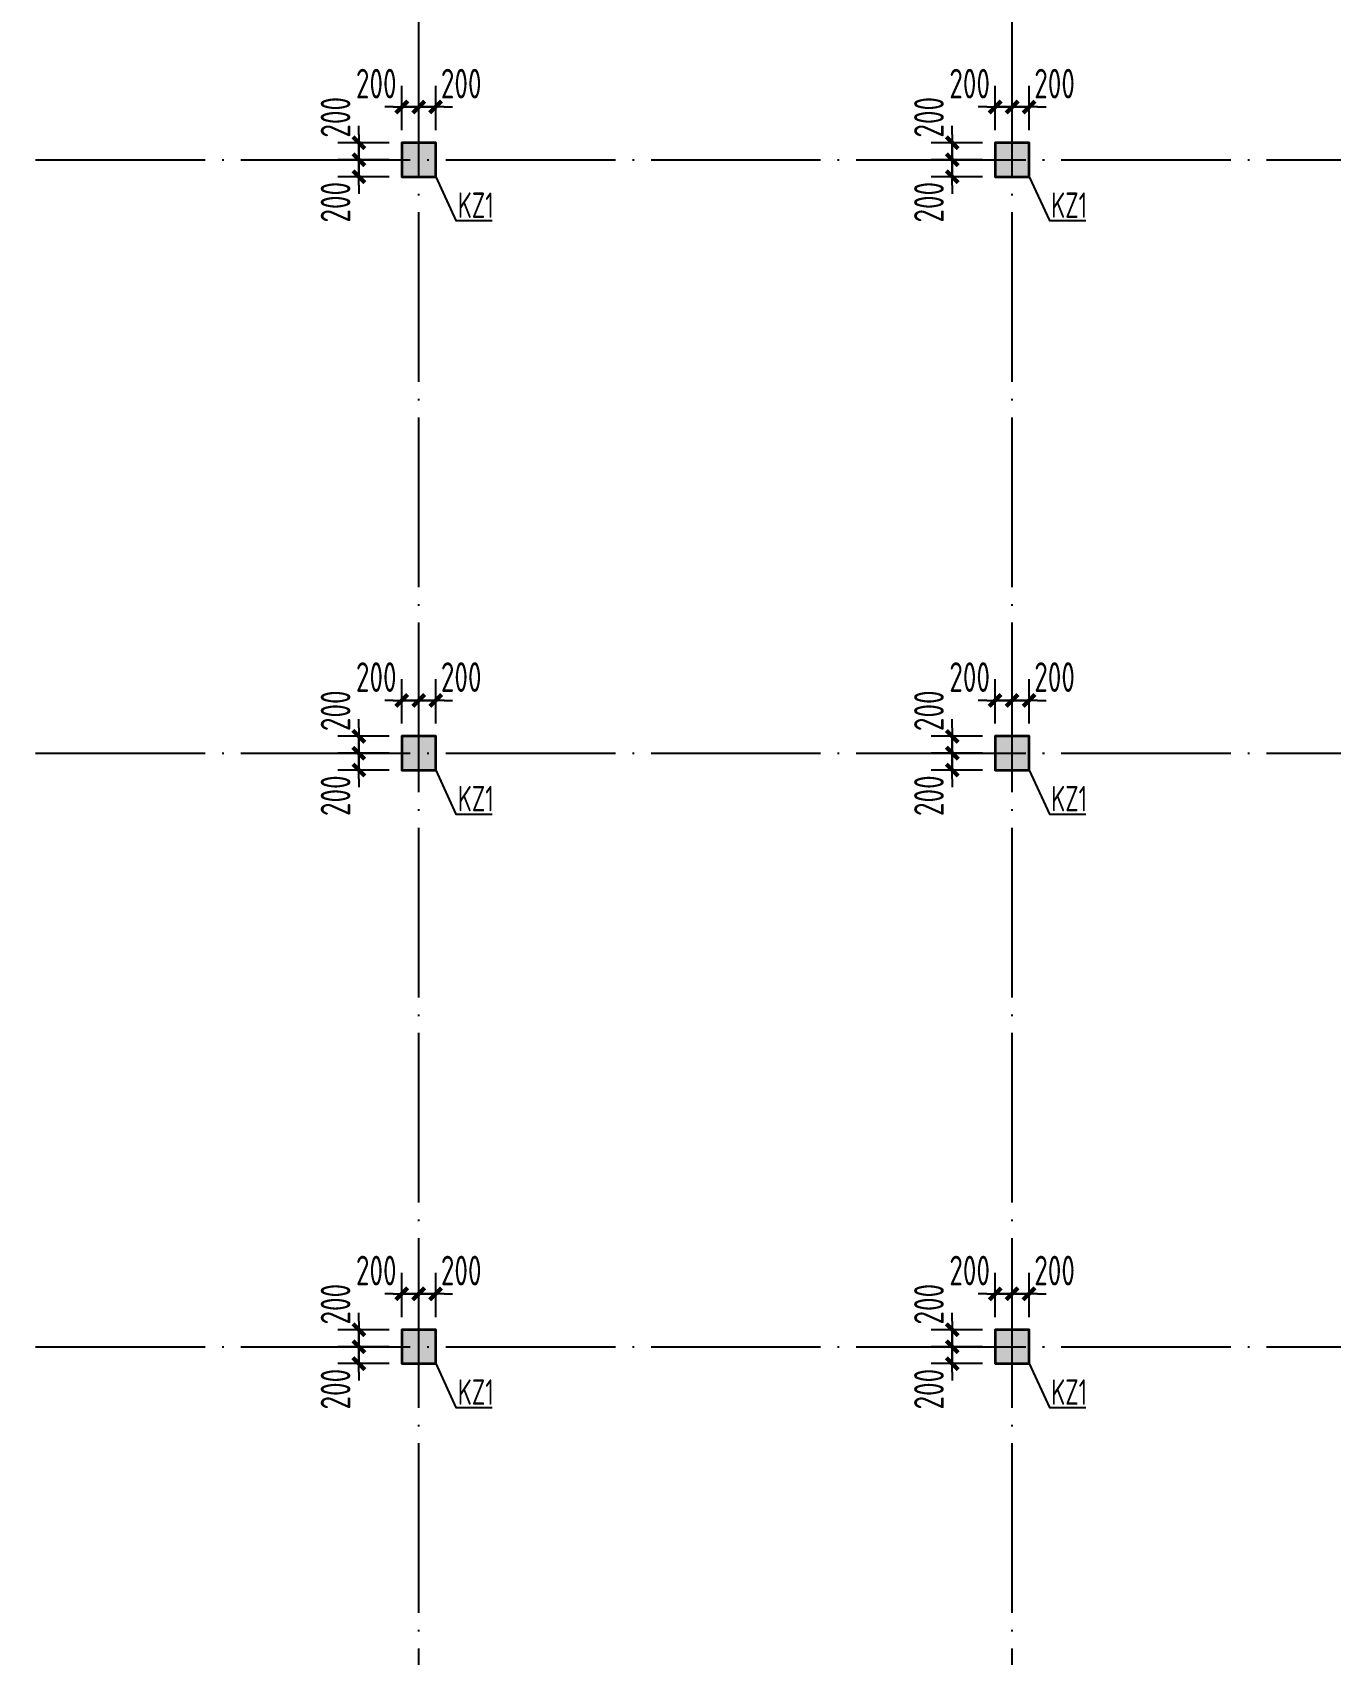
# Model space of a CAD drawing. Extents: x 8243024 to 8945023, y 669070 to 951310.
# Drawn here: x 8518005 to 8533319, y 768895 to 788028 of the extents above; entities that cross this region are included whole.
import ezdxf

# ---------------------------------------------------------------- set-up
doc = ezdxf.new("R2010")
doc.units = 0
doc.header["$LTSCALE"] = 1000
doc.linetypes.add('DOTE', pattern=[2.42, 2, -0.2, 0.02, -0.2])
doc.layers.get('0').update_dxf_attribs({"linetype": 'CONTINUOUS'})
doc.layers.get('Defpoints').update_dxf_attribs({"linetype": 'CONTINUOUS'})
for name, color, linetype in [('DIM', 3, 'CONTINUOUS'), ('DOTE', 1, 'DOTE'), ('PUB_TEXT', 7, 'CONTINUOUS'), ('柱涂实', 54, 'CONTINUOUS')]:
    doc.layers.add(name, color=color, linetype=linetype)
doc.layers.add('柱', color=2, linetype='CONTINUOUS', lineweight=35)
doc.styles.add('HZTXT', font='tssdeng.shx', dxfattribs={"width": 0.75, "bigfont": 'HZTXT.shx'})
doc.styles.add('TSSD_Dimension', font='Tssdeng.shx', dxfattribs={"width": 0.7, "bigfont": 'tssdchn.shx'})
doc.dimstyles.new('TSSD_100_100$0', dxfattribs={"dimtxt": 350, "dimasz": 100, "dimexe": 250, "dimexo": 150, "dimgap": 100, "dimtad": 1, "dimdec": 0, "dimzin": 0, "dimdsep": 46, "dimtxsty": 'TSSD_Dimension', "dimblk": '_TSDBK', "dimblk1": '_TSDBK', "dimblk2": '_TSDBK', "dimsah": 1, "dimcen": 0, "dimclrt": 7, "dimadec": 0, "dimazin": 0, "dimtfac": 1, "dimtdec": 0, "dimtix": 1, "dimtmove": 2, "dimatfit": 3, "dimldrblk": '_TSDBK', "dimfxl": 0, "dimtolj": 1, "dimtzin": 0, "dimarcsym": 0})

# ---------------------------------------------------------------- blocks, each defined once
blk = doc.blocks.new('_TSDBK')
blk.add_line((-1, 0), (1.5, 0))
at = {"const_width": 0.5}
blk.add_lwpolyline([(-0.7, -0.7), (0.7, 0.7)], dxfattribs=at)
blk = doc.blocks.new('*D2474')
at = {"layer": 'Defpoints', "color": 0}
for p in [(8522362, 779726), (8521856, 779526), (8522362, 779526)]:
    blk.add_point(p, dxfattribs=at)
at = {"layer": 'DIM', "color": 0, "lineweight": -2}
for p, q in [((8521856, 779826), (8521856, 779926)), ((8522212, 779726), (8521606, 779726)), ((8521856, 779726), (8521856, 779526)), ((8522212, 779526), (8521606, 779526)), ((8521856, 779426), (8521856, 779326))]:
    blk.add_line(p, q, dxfattribs=at)
at = {"layer": 'DIM', "color": 0, "lineweight": -2, "xscale": 100, "yscale": 100, "zscale": 100}
for p, rotation in [((8521856, 779726), 270), ((8521856, 779526), 90)]:
    blk.add_blockref('_TSDBK', p, dxfattribs=dict(at, rotation=rotation))
at = {"layer": 'DIM', "color": 7, "insert": (8521581, 780027), "char_height": 350, "attachment_point": 5, "rotation": 90, "style": 'TSSD_Dimension'}
blk.add_mtext('\\A1;200', dxfattribs=at)
blk = doc.blocks.new('*D2475')
at = {"layer": 'Defpoints', "color": 0}
for p in [(8522362, 779526), (8521856, 779326), (8522362, 779326)]:
    blk.add_point(p, dxfattribs=at)
at = {"layer": 'DIM', "color": 0, "lineweight": -2}
for p, q in [((8521856, 779626), (8521856, 779726)), ((8522212, 779526), (8521606, 779526)), ((8521856, 779526), (8521856, 779326)), ((8522212, 779326), (8521606, 779326)), ((8521856, 779226), (8521856, 779126))]:
    blk.add_line(p, q, dxfattribs=at)
at = {"layer": 'DIM', "color": 0, "lineweight": -2, "xscale": 100, "yscale": 100, "zscale": 100}
for p, rotation in [((8521856, 779526), 270), ((8521856, 779326), 90)]:
    blk.add_blockref('_TSDBK', p, dxfattribs=dict(at, rotation=rotation))
at = {"layer": 'DIM', "color": 7, "insert": (8521581, 779025), "char_height": 350, "attachment_point": 5, "rotation": 90, "style": 'TSSD_Dimension'}
blk.add_mtext('\\A1;200', dxfattribs=at)
blk = doc.blocks.new('*D2476')
at = {"layer": 'Defpoints', "color": 0}
for p in [(8522762, 780149), (8522562, 779726), (8522762, 779726)]:
    blk.add_point(p, dxfattribs=at)
at = {"layer": 'DIM', "color": 0, "lineweight": -2}
for p, q in [((8522562, 779876), (8522562, 780399)), ((8522762, 779876), (8522762, 780399)), ((8522462, 780149), (8522362, 780149)), ((8522562, 780149), (8522762, 780149)), ((8522862, 780149), (8522962, 780149))]:
    blk.add_line(p, q, dxfattribs=at)
at = {"layer": 'DIM', "color": 0, "lineweight": -2, "xscale": 100, "yscale": 100, "zscale": 100}
blk.add_blockref('_TSDBK', (8522562, 780149), dxfattribs=at)
at = {"layer": 'DIM', "color": 0, "lineweight": -2, "xscale": 100, "yscale": 100, "zscale": 100, "rotation": 180}
blk.add_blockref('_TSDBK', (8522762, 780149), dxfattribs=at)
at = {"layer": 'DIM', "color": 7, "insert": (8523063, 780424), "char_height": 350, "attachment_point": 5, "style": 'TSSD_Dimension'}
blk.add_mtext('\\A1;200', dxfattribs=at)
blk = doc.blocks.new('*D2477')
at = {"layer": 'Defpoints', "color": 0}
for p in [(8522562, 780149), (8522362, 779726), (8522562, 779726)]:
    blk.add_point(p, dxfattribs=at)
at = {"layer": 'DIM', "color": 0, "lineweight": -2}
for p, q in [((8522362, 779876), (8522362, 780399)), ((8522562, 779876), (8522562, 780399)), ((8522262, 780149), (8522162, 780149)), ((8522362, 780149), (8522562, 780149)), ((8522662, 780149), (8522762, 780149))]:
    blk.add_line(p, q, dxfattribs=at)
at = {"layer": 'DIM', "color": 0, "lineweight": -2, "xscale": 100, "yscale": 100, "zscale": 100}
blk.add_blockref('_TSDBK', (8522362, 780149), dxfattribs=at)
at = {"layer": 'DIM', "color": 0, "lineweight": -2, "xscale": 100, "yscale": 100, "zscale": 100, "rotation": 180}
blk.add_blockref('_TSDBK', (8522562, 780149), dxfattribs=at)
at = {"layer": 'DIM', "color": 7, "insert": (8522061, 780424), "char_height": 350, "attachment_point": 5, "style": 'TSSD_Dimension'}
blk.add_mtext('\\A1;200', dxfattribs=at)
blk = doc.blocks.new('*D2478')
at = {"layer": 'Defpoints', "color": 0}
for p in [(8522362, 772726), (8521856, 772526), (8522362, 772526)]:
    blk.add_point(p, dxfattribs=at)
at = {"layer": 'DIM', "color": 0, "lineweight": -2}
for p, q in [((8521856, 772826), (8521856, 772926)), ((8522212, 772726), (8521606, 772726)), ((8521856, 772726), (8521856, 772526)), ((8522212, 772526), (8521606, 772526)), ((8521856, 772426), (8521856, 772326))]:
    blk.add_line(p, q, dxfattribs=at)
at = {"layer": 'DIM', "color": 0, "lineweight": -2, "xscale": 100, "yscale": 100, "zscale": 100}
for p, rotation in [((8521856, 772726), 270), ((8521856, 772526), 90)]:
    blk.add_blockref('_TSDBK', p, dxfattribs=dict(at, rotation=rotation))
at = {"layer": 'DIM', "color": 7, "insert": (8521581, 773027), "char_height": 350, "attachment_point": 5, "rotation": 90, "style": 'TSSD_Dimension'}
blk.add_mtext('\\A1;200', dxfattribs=at)
blk = doc.blocks.new('*D2479')
at = {"layer": 'Defpoints', "color": 0}
for p in [(8522362, 772526), (8521856, 772326), (8522362, 772326)]:
    blk.add_point(p, dxfattribs=at)
at = {"layer": 'DIM', "color": 0, "lineweight": -2}
for p, q in [((8521856, 772626), (8521856, 772726)), ((8522212, 772526), (8521606, 772526)), ((8521856, 772526), (8521856, 772326)), ((8522212, 772326), (8521606, 772326)), ((8521856, 772226), (8521856, 772126))]:
    blk.add_line(p, q, dxfattribs=at)
at = {"layer": 'DIM', "color": 0, "lineweight": -2, "xscale": 100, "yscale": 100, "zscale": 100}
for p, rotation in [((8521856, 772526), 270), ((8521856, 772326), 90)]:
    blk.add_blockref('_TSDBK', p, dxfattribs=dict(at, rotation=rotation))
at = {"layer": 'DIM', "color": 7, "insert": (8521581, 772025), "char_height": 350, "attachment_point": 5, "rotation": 90, "style": 'TSSD_Dimension'}
blk.add_mtext('\\A1;200', dxfattribs=at)
blk = doc.blocks.new('*D2480')
at = {"layer": 'Defpoints', "color": 0}
for p in [(8522762, 773149), (8522562, 772726), (8522762, 772726)]:
    blk.add_point(p, dxfattribs=at)
at = {"layer": 'DIM', "color": 0, "lineweight": -2}
for p, q in [((8522562, 772876), (8522562, 773399)), ((8522762, 772876), (8522762, 773399)), ((8522462, 773149), (8522362, 773149)), ((8522562, 773149), (8522762, 773149)), ((8522862, 773149), (8522962, 773149))]:
    blk.add_line(p, q, dxfattribs=at)
at = {"layer": 'DIM', "color": 0, "lineweight": -2, "xscale": 100, "yscale": 100, "zscale": 100}
blk.add_blockref('_TSDBK', (8522562, 773149), dxfattribs=at)
at = {"layer": 'DIM', "color": 0, "lineweight": -2, "xscale": 100, "yscale": 100, "zscale": 100, "rotation": 180}
blk.add_blockref('_TSDBK', (8522762, 773149), dxfattribs=at)
at = {"layer": 'DIM', "color": 7, "insert": (8523063, 773424), "char_height": 350, "attachment_point": 5, "style": 'TSSD_Dimension'}
blk.add_mtext('\\A1;200', dxfattribs=at)
blk = doc.blocks.new('*D2481')
at = {"layer": 'Defpoints', "color": 0}
for p in [(8522562, 773149), (8522362, 772726), (8522562, 772726)]:
    blk.add_point(p, dxfattribs=at)
at = {"layer": 'DIM', "color": 0, "lineweight": -2}
for p, q in [((8522362, 772876), (8522362, 773399)), ((8522562, 772876), (8522562, 773399)), ((8522262, 773149), (8522162, 773149)), ((8522362, 773149), (8522562, 773149)), ((8522662, 773149), (8522762, 773149))]:
    blk.add_line(p, q, dxfattribs=at)
at = {"layer": 'DIM', "color": 0, "lineweight": -2, "xscale": 100, "yscale": 100, "zscale": 100}
blk.add_blockref('_TSDBK', (8522362, 773149), dxfattribs=at)
at = {"layer": 'DIM', "color": 0, "lineweight": -2, "xscale": 100, "yscale": 100, "zscale": 100, "rotation": 180}
blk.add_blockref('_TSDBK', (8522562, 773149), dxfattribs=at)
at = {"layer": 'DIM', "color": 7, "insert": (8522061, 773424), "char_height": 350, "attachment_point": 5, "style": 'TSSD_Dimension'}
blk.add_mtext('\\A1;200', dxfattribs=at)
blk = doc.blocks.new('*D2494')
at = {"layer": 'Defpoints', "color": 0}
for p in [(8522362, 786726), (8521856, 786526), (8522362, 786526)]:
    blk.add_point(p, dxfattribs=at)
at = {"layer": 'DIM', "color": 0, "lineweight": -2}
for p, q in [((8521856, 786826), (8521856, 786926)), ((8522212, 786726), (8521606, 786726)), ((8521856, 786726), (8521856, 786526)), ((8522212, 786526), (8521606, 786526)), ((8521856, 786426), (8521856, 786326))]:
    blk.add_line(p, q, dxfattribs=at)
at = {"layer": 'DIM', "color": 0, "lineweight": -2, "xscale": 100, "yscale": 100, "zscale": 100}
for p, rotation in [((8521856, 786726), 270), ((8521856, 786526), 90)]:
    blk.add_blockref('_TSDBK', p, dxfattribs=dict(at, rotation=rotation))
at = {"layer": 'DIM', "color": 7, "insert": (8521581, 787027), "char_height": 350, "attachment_point": 5, "rotation": 90, "style": 'TSSD_Dimension'}
blk.add_mtext('\\A1;200', dxfattribs=at)
blk = doc.blocks.new('*D2495')
at = {"layer": 'Defpoints', "color": 0}
for p in [(8522362, 786526), (8521856, 786326), (8522362, 786326)]:
    blk.add_point(p, dxfattribs=at)
at = {"layer": 'DIM', "color": 0, "lineweight": -2}
for p, q in [((8521856, 786626), (8521856, 786726)), ((8522212, 786526), (8521606, 786526)), ((8521856, 786526), (8521856, 786326)), ((8522212, 786326), (8521606, 786326)), ((8521856, 786226), (8521856, 786126))]:
    blk.add_line(p, q, dxfattribs=at)
at = {"layer": 'DIM', "color": 0, "lineweight": -2, "xscale": 100, "yscale": 100, "zscale": 100}
for p, rotation in [((8521856, 786526), 270), ((8521856, 786326), 90)]:
    blk.add_blockref('_TSDBK', p, dxfattribs=dict(at, rotation=rotation))
at = {"layer": 'DIM', "color": 7, "insert": (8521581, 786025), "char_height": 350, "attachment_point": 5, "rotation": 90, "style": 'TSSD_Dimension'}
blk.add_mtext('\\A1;200', dxfattribs=at)
blk = doc.blocks.new('*D2496')
at = {"layer": 'Defpoints', "color": 0}
for p in [(8522762, 787149), (8522562, 786726), (8522762, 786726)]:
    blk.add_point(p, dxfattribs=at)
at = {"layer": 'DIM', "color": 0, "lineweight": -2}
for p, q in [((8522562, 786876), (8522562, 787399)), ((8522762, 786876), (8522762, 787399)), ((8522462, 787149), (8522362, 787149)), ((8522562, 787149), (8522762, 787149)), ((8522862, 787149), (8522962, 787149))]:
    blk.add_line(p, q, dxfattribs=at)
at = {"layer": 'DIM', "color": 0, "lineweight": -2, "xscale": 100, "yscale": 100, "zscale": 100}
blk.add_blockref('_TSDBK', (8522562, 787149), dxfattribs=at)
at = {"layer": 'DIM', "color": 0, "lineweight": -2, "xscale": 100, "yscale": 100, "zscale": 100, "rotation": 180}
blk.add_blockref('_TSDBK', (8522762, 787149), dxfattribs=at)
at = {"layer": 'DIM', "color": 7, "insert": (8523063, 787424), "char_height": 350, "attachment_point": 5, "style": 'TSSD_Dimension'}
blk.add_mtext('\\A1;200', dxfattribs=at)
blk = doc.blocks.new('*D2497')
at = {"layer": 'Defpoints', "color": 0}
for p in [(8522562, 787149), (8522362, 786726), (8522562, 786726)]:
    blk.add_point(p, dxfattribs=at)
at = {"layer": 'DIM', "color": 0, "lineweight": -2}
for p, q in [((8522362, 786876), (8522362, 787399)), ((8522562, 786876), (8522562, 787399)), ((8522262, 787149), (8522162, 787149)), ((8522362, 787149), (8522562, 787149)), ((8522662, 787149), (8522762, 787149))]:
    blk.add_line(p, q, dxfattribs=at)
at = {"layer": 'DIM', "color": 0, "lineweight": -2, "xscale": 100, "yscale": 100, "zscale": 100}
blk.add_blockref('_TSDBK', (8522362, 787149), dxfattribs=at)
at = {"layer": 'DIM', "color": 0, "lineweight": -2, "xscale": 100, "yscale": 100, "zscale": 100, "rotation": 180}
blk.add_blockref('_TSDBK', (8522562, 787149), dxfattribs=at)
at = {"layer": 'DIM', "color": 7, "insert": (8522061, 787424), "char_height": 350, "attachment_point": 5, "style": 'TSSD_Dimension'}
blk.add_mtext('\\A1;200', dxfattribs=at)
blk = doc.blocks.new('*D2502')
at = {"layer": 'Defpoints', "color": 0}
for p in [(8529362, 779726), (8528856, 779526), (8529362, 779526)]:
    blk.add_point(p, dxfattribs=at)
at = {"layer": 'DIM', "color": 0, "lineweight": -2}
for p, q in [((8528856, 779826), (8528856, 779926)), ((8529212, 779726), (8528606, 779726)), ((8528856, 779726), (8528856, 779526)), ((8529212, 779526), (8528606, 779526)), ((8528856, 779426), (8528856, 779326))]:
    blk.add_line(p, q, dxfattribs=at)
at = {"layer": 'DIM', "color": 0, "lineweight": -2, "xscale": 100, "yscale": 100, "zscale": 100}
for p, rotation in [((8528856, 779726), 270), ((8528856, 779526), 90)]:
    blk.add_blockref('_TSDBK', p, dxfattribs=dict(at, rotation=rotation))
at = {"layer": 'DIM', "color": 7, "insert": (8528581, 780027), "char_height": 350, "attachment_point": 5, "rotation": 90, "style": 'TSSD_Dimension'}
blk.add_mtext('\\A1;200', dxfattribs=at)
blk = doc.blocks.new('*D2503')
at = {"layer": 'Defpoints', "color": 0}
for p in [(8529362, 779526), (8528856, 779326), (8529362, 779326)]:
    blk.add_point(p, dxfattribs=at)
at = {"layer": 'DIM', "color": 0, "lineweight": -2}
for p, q in [((8528856, 779626), (8528856, 779726)), ((8529212, 779526), (8528606, 779526)), ((8528856, 779526), (8528856, 779326)), ((8529212, 779326), (8528606, 779326)), ((8528856, 779226), (8528856, 779126))]:
    blk.add_line(p, q, dxfattribs=at)
at = {"layer": 'DIM', "color": 0, "lineweight": -2, "xscale": 100, "yscale": 100, "zscale": 100}
for p, rotation in [((8528856, 779526), 270), ((8528856, 779326), 90)]:
    blk.add_blockref('_TSDBK', p, dxfattribs=dict(at, rotation=rotation))
at = {"layer": 'DIM', "color": 7, "insert": (8528581, 779025), "char_height": 350, "attachment_point": 5, "rotation": 90, "style": 'TSSD_Dimension'}
blk.add_mtext('\\A1;200', dxfattribs=at)
blk = doc.blocks.new('*D2504')
at = {"layer": 'Defpoints', "color": 0}
for p in [(8529762, 780149), (8529562, 779726), (8529762, 779726)]:
    blk.add_point(p, dxfattribs=at)
at = {"layer": 'DIM', "color": 0, "lineweight": -2}
for p, q in [((8529562, 779876), (8529562, 780399)), ((8529762, 779876), (8529762, 780399)), ((8529462, 780149), (8529362, 780149)), ((8529562, 780149), (8529762, 780149)), ((8529862, 780149), (8529962, 780149))]:
    blk.add_line(p, q, dxfattribs=at)
at = {"layer": 'DIM', "color": 0, "lineweight": -2, "xscale": 100, "yscale": 100, "zscale": 100}
blk.add_blockref('_TSDBK', (8529562, 780149), dxfattribs=at)
at = {"layer": 'DIM', "color": 0, "lineweight": -2, "xscale": 100, "yscale": 100, "zscale": 100, "rotation": 180}
blk.add_blockref('_TSDBK', (8529762, 780149), dxfattribs=at)
at = {"layer": 'DIM', "color": 7, "insert": (8530063, 780424), "char_height": 350, "attachment_point": 5, "style": 'TSSD_Dimension'}
blk.add_mtext('\\A1;200', dxfattribs=at)
blk = doc.blocks.new('*D2505')
at = {"layer": 'Defpoints', "color": 0}
for p in [(8529562, 780149), (8529362, 779726), (8529562, 779726)]:
    blk.add_point(p, dxfattribs=at)
at = {"layer": 'DIM', "color": 0, "lineweight": -2}
for p, q in [((8529362, 779876), (8529362, 780399)), ((8529562, 779876), (8529562, 780399)), ((8529262, 780149), (8529162, 780149)), ((8529362, 780149), (8529562, 780149)), ((8529662, 780149), (8529762, 780149))]:
    blk.add_line(p, q, dxfattribs=at)
at = {"layer": 'DIM', "color": 0, "lineweight": -2, "xscale": 100, "yscale": 100, "zscale": 100}
blk.add_blockref('_TSDBK', (8529362, 780149), dxfattribs=at)
at = {"layer": 'DIM', "color": 0, "lineweight": -2, "xscale": 100, "yscale": 100, "zscale": 100, "rotation": 180}
blk.add_blockref('_TSDBK', (8529562, 780149), dxfattribs=at)
at = {"layer": 'DIM', "color": 7, "insert": (8529061, 780424), "char_height": 350, "attachment_point": 5, "style": 'TSSD_Dimension'}
blk.add_mtext('\\A1;200', dxfattribs=at)
blk = doc.blocks.new('*D2506')
at = {"layer": 'Defpoints', "color": 0}
for p in [(8529362, 772726), (8528856, 772526), (8529362, 772526)]:
    blk.add_point(p, dxfattribs=at)
at = {"layer": 'DIM', "color": 0, "lineweight": -2}
for p, q in [((8528856, 772826), (8528856, 772926)), ((8529212, 772726), (8528606, 772726)), ((8528856, 772726), (8528856, 772526)), ((8529212, 772526), (8528606, 772526)), ((8528856, 772426), (8528856, 772326))]:
    blk.add_line(p, q, dxfattribs=at)
at = {"layer": 'DIM', "color": 0, "lineweight": -2, "xscale": 100, "yscale": 100, "zscale": 100}
for p, rotation in [((8528856, 772726), 270), ((8528856, 772526), 90)]:
    blk.add_blockref('_TSDBK', p, dxfattribs=dict(at, rotation=rotation))
at = {"layer": 'DIM', "color": 7, "insert": (8528581, 773027), "char_height": 350, "attachment_point": 5, "rotation": 90, "style": 'TSSD_Dimension'}
blk.add_mtext('\\A1;200', dxfattribs=at)
blk = doc.blocks.new('*D2507')
at = {"layer": 'Defpoints', "color": 0}
for p in [(8529362, 772526), (8528856, 772326), (8529362, 772326)]:
    blk.add_point(p, dxfattribs=at)
at = {"layer": 'DIM', "color": 0, "lineweight": -2}
for p, q in [((8528856, 772626), (8528856, 772726)), ((8529212, 772526), (8528606, 772526)), ((8528856, 772526), (8528856, 772326)), ((8529212, 772326), (8528606, 772326)), ((8528856, 772226), (8528856, 772126))]:
    blk.add_line(p, q, dxfattribs=at)
at = {"layer": 'DIM', "color": 0, "lineweight": -2, "xscale": 100, "yscale": 100, "zscale": 100}
for p, rotation in [((8528856, 772526), 270), ((8528856, 772326), 90)]:
    blk.add_blockref('_TSDBK', p, dxfattribs=dict(at, rotation=rotation))
at = {"layer": 'DIM', "color": 7, "insert": (8528581, 772025), "char_height": 350, "attachment_point": 5, "rotation": 90, "style": 'TSSD_Dimension'}
blk.add_mtext('\\A1;200', dxfattribs=at)
blk = doc.blocks.new('*D2508')
at = {"layer": 'Defpoints', "color": 0}
for p in [(8529762, 773149), (8529562, 772726), (8529762, 772726)]:
    blk.add_point(p, dxfattribs=at)
at = {"layer": 'DIM', "color": 0, "lineweight": -2}
for p, q in [((8529562, 772876), (8529562, 773399)), ((8529762, 772876), (8529762, 773399)), ((8529462, 773149), (8529362, 773149)), ((8529562, 773149), (8529762, 773149)), ((8529862, 773149), (8529962, 773149))]:
    blk.add_line(p, q, dxfattribs=at)
at = {"layer": 'DIM', "color": 0, "lineweight": -2, "xscale": 100, "yscale": 100, "zscale": 100}
blk.add_blockref('_TSDBK', (8529562, 773149), dxfattribs=at)
at = {"layer": 'DIM', "color": 0, "lineweight": -2, "xscale": 100, "yscale": 100, "zscale": 100, "rotation": 180}
blk.add_blockref('_TSDBK', (8529762, 773149), dxfattribs=at)
at = {"layer": 'DIM', "color": 7, "insert": (8530063, 773424), "char_height": 350, "attachment_point": 5, "style": 'TSSD_Dimension'}
blk.add_mtext('\\A1;200', dxfattribs=at)
blk = doc.blocks.new('*D2509')
at = {"layer": 'Defpoints', "color": 0}
for p in [(8529562, 773149), (8529362, 772726), (8529562, 772726)]:
    blk.add_point(p, dxfattribs=at)
at = {"layer": 'DIM', "color": 0, "lineweight": -2}
for p, q in [((8529362, 772876), (8529362, 773399)), ((8529562, 772876), (8529562, 773399)), ((8529262, 773149), (8529162, 773149)), ((8529362, 773149), (8529562, 773149)), ((8529662, 773149), (8529762, 773149))]:
    blk.add_line(p, q, dxfattribs=at)
at = {"layer": 'DIM', "color": 0, "lineweight": -2, "xscale": 100, "yscale": 100, "zscale": 100}
blk.add_blockref('_TSDBK', (8529362, 773149), dxfattribs=at)
at = {"layer": 'DIM', "color": 0, "lineweight": -2, "xscale": 100, "yscale": 100, "zscale": 100, "rotation": 180}
blk.add_blockref('_TSDBK', (8529562, 773149), dxfattribs=at)
at = {"layer": 'DIM', "color": 7, "insert": (8529061, 773424), "char_height": 350, "attachment_point": 5, "style": 'TSSD_Dimension'}
blk.add_mtext('\\A1;200', dxfattribs=at)
blk = doc.blocks.new('*D2522')
at = {"layer": 'Defpoints', "color": 0}
for p in [(8529362, 786726), (8528856, 786526), (8529362, 786526)]:
    blk.add_point(p, dxfattribs=at)
at = {"layer": 'DIM', "color": 0, "lineweight": -2}
for p, q in [((8528856, 786826), (8528856, 786926)), ((8529212, 786726), (8528606, 786726)), ((8528856, 786726), (8528856, 786526)), ((8529212, 786526), (8528606, 786526)), ((8528856, 786426), (8528856, 786326))]:
    blk.add_line(p, q, dxfattribs=at)
at = {"layer": 'DIM', "color": 0, "lineweight": -2, "xscale": 100, "yscale": 100, "zscale": 100}
for p, rotation in [((8528856, 786726), 270), ((8528856, 786526), 90)]:
    blk.add_blockref('_TSDBK', p, dxfattribs=dict(at, rotation=rotation))
at = {"layer": 'DIM', "color": 7, "insert": (8528581, 787027), "char_height": 350, "attachment_point": 5, "rotation": 90, "style": 'TSSD_Dimension'}
blk.add_mtext('\\A1;200', dxfattribs=at)
blk = doc.blocks.new('*D2523')
at = {"layer": 'Defpoints', "color": 0}
for p in [(8529362, 786526), (8528856, 786326), (8529362, 786326)]:
    blk.add_point(p, dxfattribs=at)
at = {"layer": 'DIM', "color": 0, "lineweight": -2}
for p, q in [((8528856, 786626), (8528856, 786726)), ((8529212, 786526), (8528606, 786526)), ((8528856, 786526), (8528856, 786326)), ((8529212, 786326), (8528606, 786326)), ((8528856, 786226), (8528856, 786126))]:
    blk.add_line(p, q, dxfattribs=at)
at = {"layer": 'DIM', "color": 0, "lineweight": -2, "xscale": 100, "yscale": 100, "zscale": 100}
for p, rotation in [((8528856, 786526), 270), ((8528856, 786326), 90)]:
    blk.add_blockref('_TSDBK', p, dxfattribs=dict(at, rotation=rotation))
at = {"layer": 'DIM', "color": 7, "insert": (8528581, 786025), "char_height": 350, "attachment_point": 5, "rotation": 90, "style": 'TSSD_Dimension'}
blk.add_mtext('\\A1;200', dxfattribs=at)
blk = doc.blocks.new('*D2524')
at = {"layer": 'Defpoints', "color": 0}
for p in [(8529762, 787149), (8529562, 786726), (8529762, 786726)]:
    blk.add_point(p, dxfattribs=at)
at = {"layer": 'DIM', "color": 0, "lineweight": -2}
for p, q in [((8529562, 786876), (8529562, 787399)), ((8529762, 786876), (8529762, 787399)), ((8529462, 787149), (8529362, 787149)), ((8529562, 787149), (8529762, 787149)), ((8529862, 787149), (8529962, 787149))]:
    blk.add_line(p, q, dxfattribs=at)
at = {"layer": 'DIM', "color": 0, "lineweight": -2, "xscale": 100, "yscale": 100, "zscale": 100}
blk.add_blockref('_TSDBK', (8529562, 787149), dxfattribs=at)
at = {"layer": 'DIM', "color": 0, "lineweight": -2, "xscale": 100, "yscale": 100, "zscale": 100, "rotation": 180}
blk.add_blockref('_TSDBK', (8529762, 787149), dxfattribs=at)
at = {"layer": 'DIM', "color": 7, "insert": (8530063, 787424), "char_height": 350, "attachment_point": 5, "style": 'TSSD_Dimension'}
blk.add_mtext('\\A1;200', dxfattribs=at)
blk = doc.blocks.new('*D2525')
at = {"layer": 'Defpoints', "color": 0}
for p in [(8529562, 787149), (8529362, 786726), (8529562, 786726)]:
    blk.add_point(p, dxfattribs=at)
at = {"layer": 'DIM', "color": 0, "lineweight": -2}
for p, q in [((8529362, 786876), (8529362, 787399)), ((8529562, 786876), (8529562, 787399)), ((8529262, 787149), (8529162, 787149)), ((8529362, 787149), (8529562, 787149)), ((8529662, 787149), (8529762, 787149))]:
    blk.add_line(p, q, dxfattribs=at)
at = {"layer": 'DIM', "color": 0, "lineweight": -2, "xscale": 100, "yscale": 100, "zscale": 100}
blk.add_blockref('_TSDBK', (8529362, 787149), dxfattribs=at)
at = {"layer": 'DIM', "color": 0, "lineweight": -2, "xscale": 100, "yscale": 100, "zscale": 100, "rotation": 180}
blk.add_blockref('_TSDBK', (8529562, 787149), dxfattribs=at)
at = {"layer": 'DIM', "color": 7, "insert": (8529061, 787424), "char_height": 350, "attachment_point": 5, "style": 'TSSD_Dimension'}
blk.add_mtext('\\A1;200', dxfattribs=at)

msp = doc.modelspace()

# ---------------------------------------------------------------- hatches: boundary and pattern name
at = {"layer": '柱涂实'}
for points in [[(8522762.3, 786326.2), (8522762.3, 786726.2), (8522362.3, 786726.2), (8522362.3, 786326.2)], [(8529762.3, 786326.2), (8529762.3, 786726.2), (8529362.3, 786726.2), (8529362.3, 786326.2)], [(8522762.3, 779326.2), (8522762.3, 779726.2), (8522362.3, 779726.2), (8522362.3, 779326.2)], [(8529762.3, 779326.2), (8529762.3, 779726.2), (8529362.3, 779726.2), (8529362.3, 779326.2)], [(8522762.3, 772326.2), (8522762.3, 772726.2), (8522362.3, 772726.2), (8522362.3, 772326.2)], [(8529762.3, 772326.2), (8529762.3, 772726.2), (8529362.3, 772726.2), (8529362.3, 772326.2)]]:
    msp.add_hatch(color=256, dxfattribs=at).paths.add_polyline_path(points)

# ---------------------------------------------------------------- linework, layer by layer
at = {"layer": 'DOTE'}
for p, q in [((8522562.3, 750026.2), (8522562.3, 795026.2)), ((8529562.3, 750026.2), (8529562.3, 795026.2)), ((8435762.3, 786526.2), (8566062.3, 786526.2)), ((8435762.3, 779526.2), (8566062.3, 779526.2)), ((8435762.3, 772526.2), (8566062.3, 772526.2))]:
    msp.add_line(p, q, dxfattribs=at)
at = {"layer": 'PUB_TEXT', "color": 7}
for points in [[(8522762.3, 786326.2), (8523001.7, 785808.4), (8523430.4, 785808.4)], [(8529762.3, 786326.2), (8530001.7, 785808.4), (8530430.4, 785808.4)], [(8522762.3, 779326.2), (8523001.7, 778808.4), (8523430.4, 778808.4)], [(8529762.3, 779326.2), (8530001.7, 778808.4), (8530430.4, 778808.4)], [(8522762.3, 772326.2), (8523001.7, 771808.4), (8523430.4, 771808.4)], [(8529762.3, 772326.2), (8530001.7, 771808.4), (8530430.4, 771808.4)]]:
    msp.add_lwpolyline(points, dxfattribs=at)
at = {"layer": '柱'}
for points in [[(8522762.3, 786326.2), (8522762.3, 786726.2), (8522362.3, 786726.2), (8522362.3, 786326.2)], [(8529762.3, 786326.2), (8529762.3, 786726.2), (8529362.3, 786726.2), (8529362.3, 786326.2)], [(8522762.3, 779326.2), (8522762.3, 779726.2), (8522362.3, 779726.2), (8522362.3, 779326.2)], [(8529762.3, 779326.2), (8529762.3, 779726.2), (8529362.3, 779726.2), (8529362.3, 779326.2)], [(8522762.3, 772326.2), (8522762.3, 772726.2), (8522362.3, 772726.2), (8522362.3, 772326.2)], [(8529762.3, 772326.2), (8529762.3, 772726.2), (8529362.3, 772726.2), (8529362.3, 772326.2)]]:
    msp.add_lwpolyline(points, close=True, dxfattribs=at)
at = {"layer": '柱涂实', "linetype": 'Continuous'}
for points in [[(8522762.3, 786326.2), (8522762.3, 786726.2), (8522362.3, 786726.2), (8522362.3, 786326.2)], [(8529762.3, 786326.2), (8529762.3, 786726.2), (8529362.3, 786726.2), (8529362.3, 786326.2)], [(8522762.3, 779326.2), (8522762.3, 779726.2), (8522362.3, 779726.2), (8522362.3, 779326.2)], [(8529762.3, 779326.2), (8529762.3, 779726.2), (8529362.3, 779726.2), (8529362.3, 779326.2)], [(8522762.3, 772326.2), (8522762.3, 772726.2), (8522362.3, 772726.2), (8522362.3, 772326.2)], [(8529762.3, 772326.2), (8529762.3, 772726.2), (8529362.3, 772726.2), (8529362.3, 772326.2)]]:
    msp.add_lwpolyline(points, close=True, dxfattribs=at)

# ---------------------------------------------------------------- texts
at = {"layer": 'PUB_TEXT', "color": 6, "style": 'HZTXT', "width": 0.7}
for p in [(8523023.3, 785840.4), (8530023.3, 785840.4), (8523023.3, 778840.4), (8530023.3, 778840.4), (8523023.3, 771840.4), (8530023.3, 771840.4)]:
    msp.add_text('KZ1', height=300, dxfattribs=at).set_placement(p)

# ---------------------------------------------------------------- dimensions: what is measured, and where the dimension line sits
at = {"layer": 'DIM'}
for base, p1, p2, picture, middle in [((8522562.3, 787149), (8522362.3, 786726.2), (8522562.3, 786726.2), '*D2497', (8522061.2, 787424)), ((8522762.3, 787149), (8522562.3, 786726.2), (8522762.3, 786726.2), '*D2496', (8523063.4, 787424)), ((8529562.3, 787149), (8529362.3, 786726.2), (8529562.3, 786726.2), '*D2525', (8529061.2, 787424)), ((8529762.3, 787149), (8529562.3, 786726.2), (8529762.3, 786726.2), '*D2524', (8530063.4, 787424)), ((8522562.3, 780149), (8522362.3, 779726.2), (8522562.3, 779726.2), '*D2477', (8522061.2, 780424)), ((8522762.3, 780149), (8522562.3, 779726.2), (8522762.3, 779726.2), '*D2476', (8523063.4, 780424)), ((8529562.3, 780149), (8529362.3, 779726.2), (8529562.3, 779726.2), '*D2505', (8529061.2, 780424)), ((8529762.3, 780149), (8529562.3, 779726.2), (8529762.3, 779726.2), '*D2504', (8530063.4, 780424)), ((8522562.3, 773149), (8522362.3, 772726.2), (8522562.3, 772726.2), '*D2481', (8522061.2, 773424)), ((8522762.3, 773149), (8522562.3, 772726.2), (8522762.3, 772726.2), '*D2480', (8523063.4, 773424)), ((8529562.3, 773149), (8529362.3, 772726.2), (8529562.3, 772726.2), '*D2509', (8529061.2, 773424)), ((8529762.3, 773149), (8529562.3, 772726.2), (8529762.3, 772726.2), '*D2508', (8530063.4, 773424))]:
    dim = msp.add_linear_dim(base=base, p1=p1, p2=p2, dimstyle='TSSD_100_100$0', dxfattribs=at)
    dim.commit()
    dim.dimension.update_dxf_attribs({"geometry": picture, "text_midpoint": middle, "dimtype": 160})
for base, p1, p2, picture, middle in [((8521856.2, 786526.2), (8522362.3, 786726.2), (8522362.3, 786526.2), '*D2494', (8521581.2, 787027.3)), ((8528856.2, 786526.2), (8529362.3, 786726.2), (8529362.3, 786526.2), '*D2522', (8528581.2, 787027.3)), ((8521856.2, 786326.2), (8522362.3, 786526.2), (8522362.3, 786326.2), '*D2495', (8521581.2, 786025.1)), ((8528856.2, 786326.2), (8529362.3, 786526.2), (8529362.3, 786326.2), '*D2523', (8528581.2, 786025.1)), ((8521856.2, 779526.2), (8522362.3, 779726.2), (8522362.3, 779526.2), '*D2474', (8521581.2, 780027.3)), ((8528856.2, 779526.2), (8529362.3, 779726.2), (8529362.3, 779526.2), '*D2502', (8528581.2, 780027.3)), ((8521856.2, 779326.2), (8522362.3, 779526.2), (8522362.3, 779326.2), '*D2475', (8521581.2, 779025.1)), ((8528856.2, 779326.2), (8529362.3, 779526.2), (8529362.3, 779326.2), '*D2503', (8528581.2, 779025.1)), ((8521856.2, 772526.2), (8522362.3, 772726.2), (8522362.3, 772526.2), '*D2478', (8521581.2, 773027.3)), ((8528856.2, 772526.2), (8529362.3, 772726.2), (8529362.3, 772526.2), '*D2506', (8528581.2, 773027.3)), ((8521856.2, 772326.2), (8522362.3, 772526.2), (8522362.3, 772326.2), '*D2479', (8521581.2, 772025.1)), ((8528856.2, 772326.2), (8529362.3, 772526.2), (8529362.3, 772326.2), '*D2507', (8528581.2, 772025.1))]:
    dim = msp.add_linear_dim(base=base, p1=p1, p2=p2, angle=90, dimstyle='TSSD_100_100$0', dxfattribs=at)
    dim.commit()
    dim.dimension.update_dxf_attribs({"geometry": picture, "text_midpoint": middle, "dimtype": 160})

doc.saveas('drawing.dxf')
